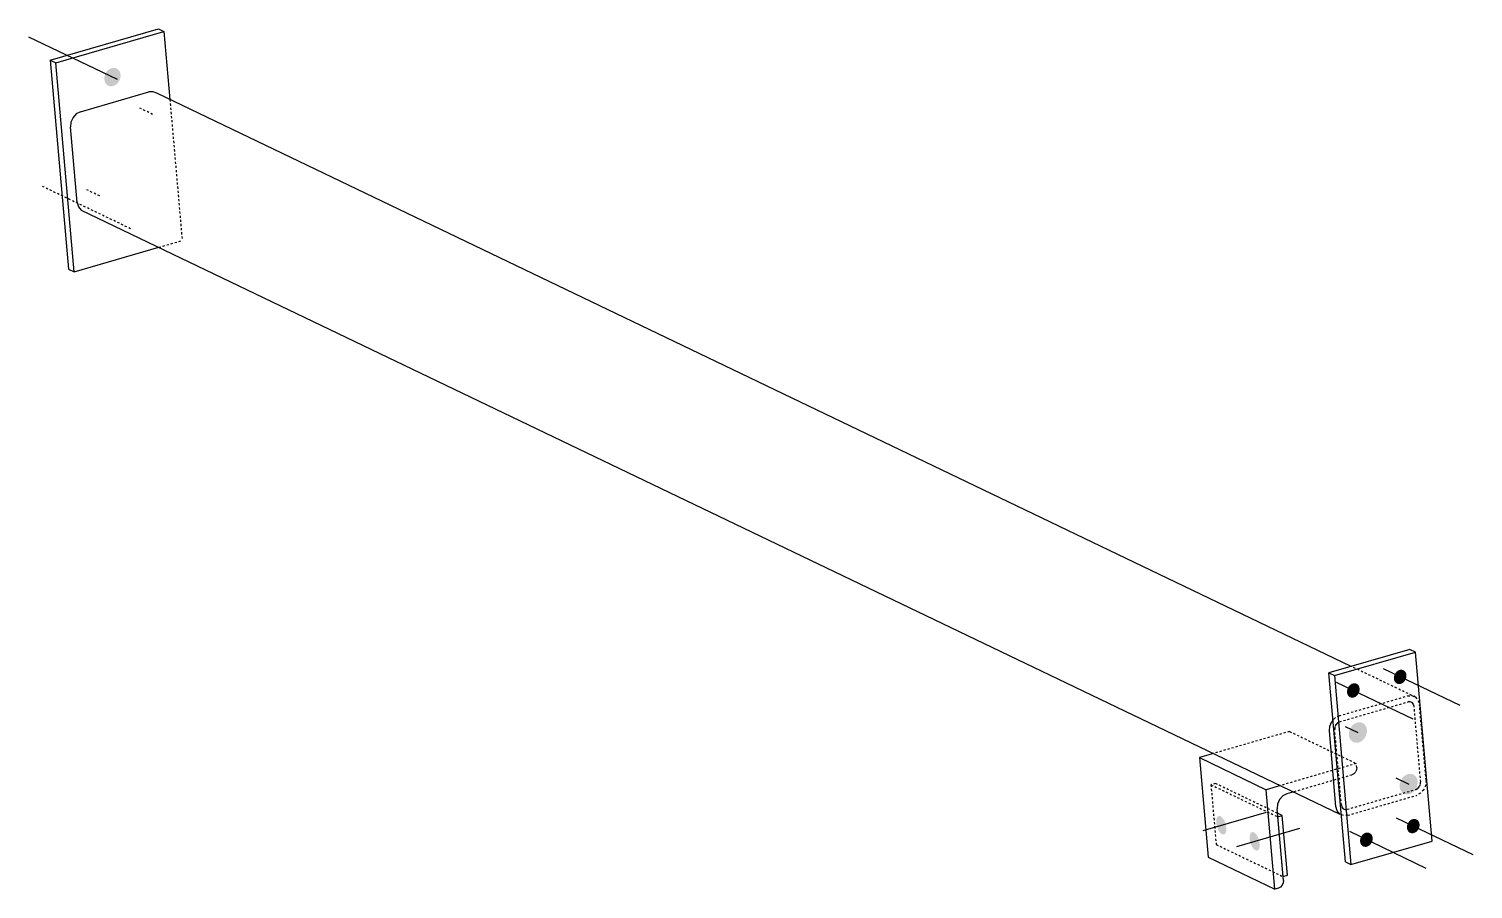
# Model space of a CAD drawing. Header units: millimetres. Extents: x -80 to 34240, y 3 to 819.
# Drawn here: x 32882 to 34240, y 10 to 819 of the extents above; entities that cross this region are included whole.
import ezdxf

# ---------------------------------------------------------------- set-up
doc = ezdxf.new("R2010")
doc.units = ezdxf.units.MM
doc.linetypes.add('DXK_LINE_DOT2', pattern=[3.9198, 1.9599, -1.9599])
doc.layers.add('STÅL', color=7, linetype='Continuous')

msp = doc.modelspace()

# ---------------------------------------------------------------- hatches: boundary and pattern name
at = {"layer": 'STÅL', "linetype": 'Continuous'}
for points in [[(32953.9, 777), (32954.8, 778.6), (32956, 780), (32957.4, 781.1), (32959, 782), (32960.5, 782.4), (32962.1, 782.5), (32963.7, 782.2), (32965, 781.6), (32966.2, 780.6), (32967.2, 779.3), (32967.8, 777.7), (32968.1, 776), (32968.1, 774.2), (32967.7, 772.4), (32967.1, 770.6), (32966.1, 769), (32964.9, 767.6), (32963.5, 766.5), (32962, 765.7), (32960.4, 765.2), (32958.8, 765.1), (32957.3, 765.4), (32955.9, 766.1), (32954.7, 767.1), (32953.8, 768.4), (32953.2, 769.9), (32952.8, 771.6), (32952.9, 773.4), (32953.2, 775.2)], [(34166.7, 211.8), (34167.4, 213), (34168.3, 214.1), (34169.4, 215), (34170.6, 215.7), (34171.9, 216), (34173.1, 216.1), (34174.3, 215.8), (34175.4, 215.3), (34176.3, 214.6), (34177, 213.5), (34177.5, 212.4), (34177.7, 211), (34177.7, 209.6), (34177.5, 208.2), (34176.9, 206.9), (34176.2, 205.6), (34175.3, 204.5), (34174.2, 203.6), (34173, 203), (34171.7, 202.6), (34170.5, 202.6), (34169.3, 202.8), (34168.3, 203.3), (34167.3, 204.1), (34166.6, 205.1), (34166.1, 206.3), (34165.9, 207.6), (34165.9, 209), (34166.2, 210.4)], [(34122.6, 199), (34123.3, 200.3), (34124.3, 201.4), (34125.3, 202.2), (34126.5, 202.9), (34127.8, 203.2), (34129, 203.3), (34130.2, 203.1), (34131.3, 202.6), (34132.2, 201.8), (34132.9, 200.8), (34133.4, 199.6), (34133.7, 198.2), (34133.6, 196.8), (34133.4, 195.4), (34132.9, 194.1), (34132.1, 192.8), (34131.2, 191.7), (34130.1, 190.8), (34128.9, 190.2), (34127.7, 189.8), (34126.4, 189.8), (34125.2, 190), (34124.2, 190.5), (34123.2, 191.3), (34122.5, 192.3), (34122, 193.5), (34121.8, 194.8), (34121.8, 196.2), (34122.1, 197.6)], [(34124.7, 160.5), (34125.8, 162.3), (34127.1, 163.9), (34128.7, 165.1), (34130.4, 166), (34132.1, 166.6), (34133.9, 166.7), (34135.6, 166.3), (34137.1, 165.6), (34138.4, 164.5), (34139.5, 163), (34140.2, 161.3), (34140.5, 159.4), (34140.5, 157.4), (34140.1, 155.4), (34139.4, 153.5), (34138.3, 151.7), (34137, 150.1), (34135.4, 148.8), (34133.7, 147.9), (34132, 147.4), (34130.2, 147.3), (34128.5, 147.7), (34127, 148.4), (34125.7, 149.5), (34124.6, 150.9), (34123.9, 152.7), (34123.6, 154.5), (34123.6, 156.5), (34124, 158.6)], [(34172.4, 112), (34173.5, 113.8), (34174.8, 115.3), (34176.4, 116.6), (34178.1, 117.5), (34179.8, 118), (34181.6, 118.1), (34183.3, 117.8), (34184.8, 117), (34186.1, 115.9), (34187.2, 114.5), (34187.9, 112.8), (34188.2, 110.9), (34188.2, 108.9), (34187.8, 106.9), (34187.1, 104.9), (34186, 103.1), (34184.7, 101.6), (34183.2, 100.3), (34181.5, 99.4), (34179.7, 98.9), (34177.9, 98.8), (34176.2, 99.1), (34174.7, 99.8), (34173.4, 101), (34172.3, 102.4), (34171.6, 104.1), (34171.3, 106), (34171.3, 108), (34171.7, 110)], [(34007.6, 70.9), (34008, 69), (34008.2, 67.2), (34008.3, 65.6), (34008.1, 64), (34007.7, 62.8), (34007.2, 61.8), (34006.4, 61.2), (34005.6, 61), (34004.6, 61.1), (34003.7, 61.6), (34002.7, 62.5), (34001.7, 63.6), (34000.8, 65.1), (34000.1, 66.7), (33999.5, 68.5), (33999, 70.3), (33998.8, 72.1), (33998.8, 73.8), (33998.9, 75.3), (33999.3, 76.6), (33999.9, 77.5), (34000.6, 78.2), (34001.5, 78.4), (34002.4, 78.3), (34003.4, 77.8), (34004.4, 76.9), (34005.3, 75.7), (34006.2, 74.3), (34007, 72.6)], [(34179, 71.4), (34179.7, 72.6), (34180.6, 73.7), (34181.7, 74.6), (34182.9, 75.2), (34184.1, 75.6), (34185.4, 75.7), (34186.6, 75.4), (34187.6, 74.9), (34188.6, 74.1), (34189.3, 73.1), (34189.8, 71.9), (34190, 70.6), (34190, 69.2), (34189.7, 67.8), (34189.2, 66.4), (34188.5, 65.2), (34187.5, 64.1), (34186.5, 63.2), (34185.3, 62.6), (34184, 62.2), (34182.8, 62.1), (34181.6, 62.4), (34180.5, 62.9), (34179.6, 63.7), (34178.9, 64.7), (34178.4, 65.9), (34178.2, 67.2), (34178.2, 68.6), (34178.4, 70)], [(34039, 55.8), (34039.4, 53.9), (34039.7, 52.1), (34039.7, 50.5), (34039.5, 49), (34039.2, 47.7), (34038.6, 46.7), (34037.9, 46.1), (34037, 45.9), (34036.1, 46), (34035.1, 46.5), (34034.1, 47.4), (34033.1, 48.6), (34032.3, 50), (34031.5, 51.6), (34030.9, 53.4), (34030.5, 55.2), (34030.2, 57), (34030.2, 58.7), (34030.4, 60.2), (34030.8, 61.5), (34031.3, 62.4), (34032, 63.1), (34032.9, 63.3), (34033.8, 63.2), (34034.8, 62.7), (34035.8, 61.8), (34036.8, 60.6), (34037.6, 59.2), (34038.4, 57.5)], [(34134.9, 58.6), (34135.6, 59.8), (34136.5, 60.9), (34137.6, 61.8), (34138.8, 62.5), (34140.1, 62.8), (34141.3, 62.9), (34142.5, 62.6), (34143.6, 62.1), (34144.5, 61.4), (34145.2, 60.3), (34145.7, 59.2), (34145.9, 57.8), (34145.9, 56.4), (34145.7, 55), (34145.1, 53.6), (34144.4, 52.4), (34143.5, 51.3), (34142.4, 50.4), (34141.2, 49.8), (34139.9, 49.4), (34138.7, 49.4), (34137.5, 49.6), (34136.5, 50.1), (34135.5, 50.9), (34134.8, 51.9), (34134.3, 53.1), (34134.1, 54.4), (34134.1, 55.8), (34134.3, 57.2)]]:
    msp.add_hatch(color=96, dxfattribs=at).paths.add_polyline_path(points)

# ---------------------------------------------------------------- linework, layer by layer
at = {"layer": 'STÅL', "color": 2, "linetype": 'Continuous'}
for p, q in [((32901.9, 789.7), (33003.7, 819.2)), ((32907.2, 787.1), (33008.9, 816.6)), ((33003.7, 819.2), (33008.9, 816.6)), ((33008.9, 816.6), (33014.5, 752.7)), ((32901.9, 789.7), (32919.1, 593.1)), ((32901.9, 789.7), (32907.2, 787.1)), ((32924.4, 590.6), (32907.2, 787.1)), ((32930.3, 741.1), (32994.7, 759.8)), ((32998.7, 760), (32994.7, 759.8)), ((33002.2, 758.5), (32998.7, 760)), ((34125.8, 219.2), (33002.2, 758.5)), ((32923.4, 735.7), (32921.5, 731.4)), ((32926.5, 739.1), (32923.4, 735.7)), ((32930.3, 741.1), (32926.5, 739.1)), ((32921.5, 731.4), (32921.1, 726.9)), ((32927.3, 655.7), (32921.1, 726.9)), ((32927.3, 655.7), (32928.5, 651.7)), ((32928.5, 651.7), (32931, 648.7)), ((32931, 648.7), (34115.1, 80.3)), ((32924.4, 590.6), (33004, 613.6)), ((32919.1, 593.1), (32924.4, 590.6)), ((34181, 235.2), (34104.7, 213.1)), ((34110, 210.6), (34186.3, 232.7)), ((34186.3, 232.7), (34181, 235.2)), ((34201.8, 54.8), (34186.3, 232.7)), ((34104.7, 213.1), (34110, 210.6)), ((34120.3, 35.2), (34104.7, 213.1)), ((34110, 210.6), (34125.5, 32.7)), ((34105.2, 158.5), (34105.6, 163)), ((34105.6, 163), (34107.4, 167.3)), ((34108.6, 168.6), (34107.4, 167.3)), ((34111.4, 87.4), (34105.2, 158.5)), ((33996.3, 137.3), (33982.9, 133.4)), ((33982.9, 133.4), (33991.1, 39.8)), ((33982.9, 133.4), (34045.8, 103.2)), ((34059.2, 107.1), (34045.8, 103.2)), ((34053.9, 9.6), (34045.8, 103.2)), ((34061.4, 97.3), (34058.3, 93.9)), ((34065.2, 99.3), (34061.4, 97.3)), ((34071.7, 101.1), (34065.2, 99.3)), ((34056.4, 89.6), (34056, 85.1)), ((34061.9, 17.7), (34056, 85.1)), ((34058.3, 93.9), (34056.4, 89.6)), ((34112.5, 83.3), (34111.4, 87.4)), ((34115.1, 80.3), (34112.5, 83.3)), ((34060.9, 78.8), (34056.4, 81)), ((34056.7, 77.6), (34060.9, 78.8)), ((34061.6, 21.4), (34056.7, 77.6)), ((34065.8, 22.6), (34060.9, 78.8)), ((34116.4, 79.7), (34115.1, 80.3)), ((34125.5, 32.7), (34201.8, 54.8)), ((33991.1, 39.8), (34053.9, 9.6)), ((34120.3, 35.2), (34125.5, 32.7)), ((34061.7, 15.4), (34060.8, 13.3)), ((34061.6, 21.4), (34065.8, 22.6)), ((34061.9, 17.7), (34061.7, 15.4)), ((34057.3, 10.6), (34053.9, 9.6)), ((34059.2, 11.6), (34057.3, 10.6)), ((34060.8, 13.3), (34059.2, 11.6))]:
    msp.add_line(p, q, dxfattribs=at)
at = {"layer": 'STÅL', "color": 96, "linetype": 'Continuous'}
for p, q in [((32965.3, 771.5), (32881.9, 811.5)), ((34184, 169.5), (34112, 204.1)), ((34228.1, 182.3), (34156.1, 216.9)), ((34120, 162.8), (34132, 157)), ((34167.7, 114.2), (34179.8, 108.4)), ((33986.6, 64.8), (34045.9, 82)), ((34240.4, 41.9), (34168.4, 76.4)), ((34018, 49.7), (34077.3, 66.9)), ((34196.3, 29.1), (34124.3, 63.7))]:
    msp.add_line(p, q, dxfattribs=at)
at = {"layer": 'STÅL', "color": 7, "linetype": 'DXK_LINE_DOT2'}
for p, q in [((33014.5, 752.7), (33026.1, 620.1)), ((33004, 613.6), (33026.1, 620.1)), ((34186.3, 190.2), (34125.8, 219.2)), ((34114.4, 172.7), (34178.8, 191.4)), ((34178.8, 191.4), (34182.8, 191.7)), ((34182.8, 191.7), (34186.3, 190.2)), ((34114.8, 167.1), (34179.3, 185.8)), ((34181.3, 185.9), (34179.3, 185.8)), ((34183, 185.2), (34181.3, 185.9)), ((34184.3, 183.7), (34183, 185.2)), ((34184.9, 181.6), (34184.3, 183.7)), ((34191.1, 110.5), (34184.9, 181.6)), ((34186.3, 190.2), (34188.8, 187.2)), ((34188.8, 187.2), (34189.9, 183.1)), ((34196.2, 112), (34189.9, 183.1)), ((34110.5, 170.7), (34108.6, 168.6)), ((34111.4, 164.4), (34110.4, 162.2)), ((34114.4, 172.7), (34110.5, 170.7)), ((34112.9, 166.1), (34111.4, 164.4)), ((34114.8, 167.1), (34112.9, 166.1)), ((34067.7, 158), (33996.3, 137.3)), ((34067.7, 158), (34130.5, 127.8)), ((34110.4, 162.2), (34110.2, 160)), ((34116.5, 88.8), (34110.2, 160)), ((34130.5, 127.8), (34059.2, 107.1)), ((34130.9, 124.1), (34130.5, 127.8)), ((34130.9, 124.1), (34130.7, 121.8)), ((33998.1, 109), (33993.8, 107.8)), ((34056.4, 81), (33998.1, 109)), ((34126.3, 117), (34071.7, 101.1)), ((34128.2, 118), (34126.3, 117)), ((34129.7, 119.6), (34128.2, 118)), ((34130.7, 121.8), (34129.7, 119.6)), ((34190.9, 108.2), (34191.1, 110.5)), ((34196.2, 112), (34195.8, 107.4)), ((33993.8, 107.8), (34056.7, 77.6)), ((33993.8, 107.8), (33998.7, 51.6)), ((34122, 84.7), (34186.5, 103.4)), ((34122.5, 79.1), (34187, 97.8)), ((34186.5, 103.4), (34188.4, 104.4)), ((34190.8, 99.8), (34187, 97.8)), ((34188.4, 104.4), (34189.9, 106.1)), ((34189.9, 106.1), (34190.9, 108.2)), ((34193.9, 103.1), (34190.8, 99.8)), ((34195.8, 107.4), (34193.9, 103.1)), ((34116.5, 88.8), (34117, 86.8)), ((34117, 86.8), (34118.3, 85.3)), ((34118.3, 85.3), (34120.1, 84.6)), ((34120.1, 84.6), (34121, 84.6)), ((34121, 84.6), (34122, 84.7)), ((34118.6, 78.8), (34116.4, 79.7)), ((34122.5, 79.1), (34118.6, 78.8)), ((33998.7, 51.6), (34061.6, 21.4))]:
    msp.add_line(p, q, dxfattribs=at)
at = {"layer": 'STÅL', "color": 96, "linetype": 'DXK_LINE_DOT2'}
for p, q in [((32998.3, 738.7), (32986.3, 744.5)), ((32977.6, 631.1), (32894.2, 671.1)), ((32948.5, 661.9), (32936.5, 667.7))]:
    msp.add_line(p, q, dxfattribs=at)

doc.saveas('drawing.dxf')
